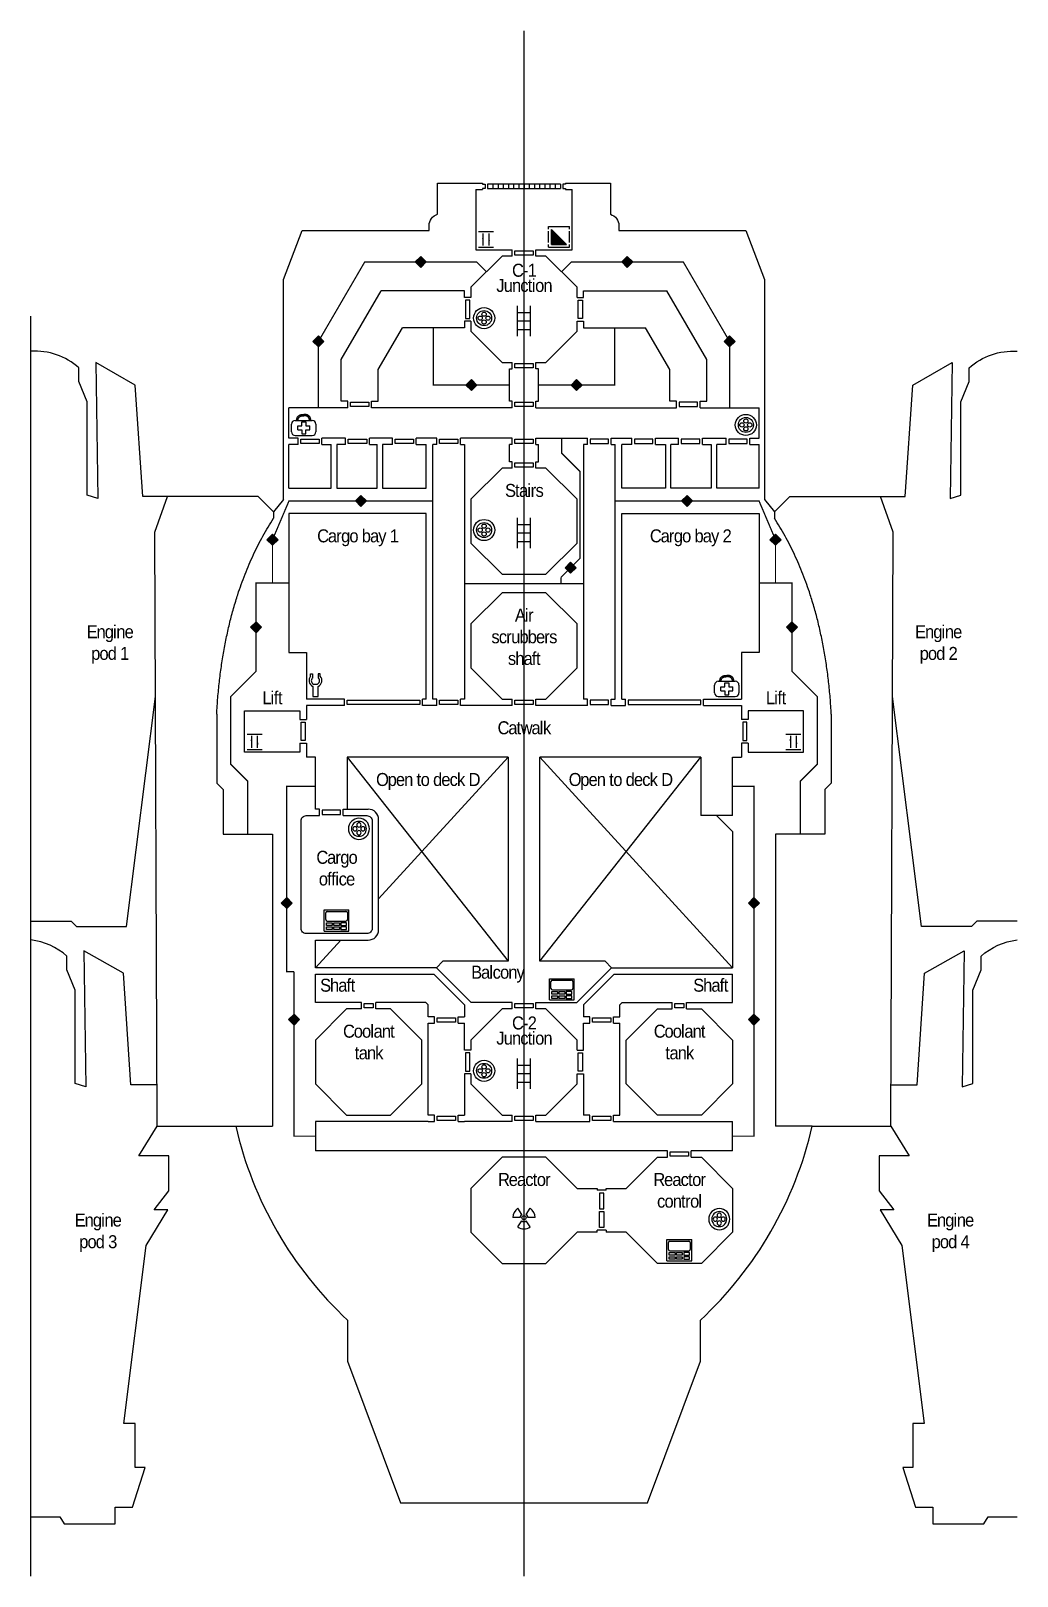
# Model space of a CAD drawing. Header units: millimetres. Extents: x 26183 to 238377, y 29460 to 340250.
# Drawn here: x 26183 to 102068, y 29619 to 148536 of the extents above; entities that cross this region are included whole.
import ezdxf

# ---------------------------------------------------------------- set-up
doc = ezdxf.new("R2010")
doc.units = ezdxf.units.MM
doc.header["$MEASUREMENT"] = 0
doc.linetypes.add('DASHEDX2', pattern=[1.5, 1, -0.5])
doc.layers.add('axes', color=140, linetype='Continuous', plot=False)
for name, color, linetype in [('Deck', 3, 'Continuous'), ('ducts', 91, 'DASHEDX2'), ('hatch', 254, 'Continuous'), ('icons', 4, 'Continuous'), ('squares', 3, 'Continuous'), ('Text', 255, 'Continuous')]:
    doc.layers.add(name, color=color, linetype=linetype)
doc.styles.get("Standard").update_dxf_attribs({"font": 'arial.ttf'})
doc.dimstyles.get("Standard").update_dxf_attribs({"dimtxt": 0.18, "dimasz": 0.18, "dimexe": 0.18, "dimexo": 0.0625, "dimgap": 0.09, "dimtad": 0, "dimtih": 1, "dimtoh": 1, "dimdec": 4, "dimzin": 0, "dimdsep": 46, "dimtxsty": 'Standard', "dimcen": 0.09, "dimadec": 0, "dimazin": 0, "dimtfac": 1, "dimtdec": 4, "dimtofl": 0, "dimtmove": 0, "dimatfit": 3, "dimfxl": 1, "dimtolj": 1, "dimtzin": 0, "dimarcsym": 0})

# ---------------------------------------------------------------- blocks, each defined once
blk = doc.blocks.new('ladder')
at = {"layer": 'icons'}
for p, q in [((-493, -510), (-493, 1825)), ((-493, 1314), (493, 1314)), ((493, -510), (493, 1825)), ((-493, 657), (493, 657)), ((-493, 0), (493, 0))]:
    blk.add_line(p, q, dxfattribs=at)
blk = doc.blocks.new('telecom')
at = {"layer": 'icons'}
for centre, radius in [((0, 0), 813), ((0, 0), 576), ((-302, 0), 163), ((0, 302), 163), ((302, 0), 163), ((0, -302), 163)]:
    blk.add_circle(centre, radius, dxfattribs=at)
blk = doc.blocks.new('access')
at = {"layer": 'icons'}
for p, q in [((-952, 1627), (952, 1627)), ((-952, 0), (-952, 1627)), ((-838, 880), (-838, 1399)), ((-724, 1512), (724, 1512)), ((838, 1399), (838, 880)), ((952, 0), (952, 1627)), ((-952, 0), (952, 0)), ((-724, 766), (724, 766))]:
    blk.add_line(p, q, dxfattribs=at)
for points in [[(-774, 631), (-334, 631), (-334, 430), (-774, 430)], [(-774, 316), (-334, 316), (-334, 114), (-774, 114)], [(-220, 631), (220, 631), (220, 430), (-220, 430)], [(-220, 316), (220, 316), (220, 114), (-220, 114)], [(774, 631), (334, 631), (334, 430), (774, 430)], [(774, 316), (334, 316), (334, 114), (774, 114)]]:
    blk.add_lwpolyline(points, close=True, dxfattribs=at)
for centre, start, end in [((-724, 1399), 90, 180), ((724, 1399), 0, 90), ((-724, 880), 180, 270), ((724, 880), 270, 0)]:
    blk.add_arc(centre, 114, start, end, dxfattribs=at)
blk = doc.blocks.new('airlock')
at = {"layer": 'icons'}
h = blk.add_hatch(color=256, dxfattribs=at)
h.dxf.hatch_style = 1
h.paths.add_polyline_path([(-577, 202), (577, 202), (-577, 1357)])
for p, q in [((-813, 1380), (-813, 1591)), ((-813, 1591), (813, 1591)), ((-813, 357), (-813, 1234)), ((-577, 202), (-577, 1357)), ((577, 202), (-577, 1357)), ((813, 1380), (813, 1591)), ((813, 357), (813, 1234)), ((-813, 0), (-813, 211)), ((-813, 0), (813, 0)), ((-577, 202), (577, 202)), ((813, 0), (813, 211))]:
    blk.add_line(p, q, dxfattribs=at)
blk = doc.blocks.new('duct point')
at = {"layer": 'squares'}
h = blk.add_hatch(color=256, dxfattribs=at)
h.dxf.hatch_style = 1
h.paths.add_polyline_path([(-424, 424), (0, 0), (424, 424), (0, 849)])
for p, q in [((-424, 424), (0, 849)), ((0, 0), (-424, 424)), ((0, 849), (424, 424)), ((424, 424), (0, 0))]:
    blk.add_line(p, q, dxfattribs=at)
blk = doc.blocks.new('medical')
at = {"layer": 'icons'}
for p, q in [((-936, 283), (-936, 879)), ((-654, 1162), (654, 1162)), ((-654, 0), (654, 0)), ((-461, 429), (-461, 733)), ((-461, 733), (-152, 733)), ((-461, 429), (-152, 429)), ((-152, 733), (-152, 1042)), ((-152, 1042), (152, 1042)), ((-152, 429), (-152, 120)), ((-152, 120), (152, 120)), ((152, 1042), (152, 733)), ((152, 733), (461, 733)), ((152, 120), (152, 429)), ((152, 429), (461, 429)), ((461, 429), (461, 733)), ((936, 879), (936, 283))]:
    blk.add_line(p, q, dxfattribs=at)
for centre, start, end in [((-654, 879), 90, 180), ((-654, 283), 180, 270), ((654, 879), 0, 90), ((654, 283), 270, 0)]:
    blk.add_arc(centre, 283, start, end, dxfattribs=at)
for points in [[(-540, 1162), (-540, 1621), (0, 1621)], [(-440, 1162), (-426, 1530), (0, 1521)], [(540, 1162), (540, 1621), (0, 1621)], [(440, 1162), (426, 1530), (0, 1521)]]:
    blk.add_open_spline(points, degree=2, dxfattribs=at)
blk = doc.blocks.new('repair')
at = {"layer": 'icons'}
for points in [[(-370, 1546), (-370, 1747), (-221, 1747), (-221, 1409), (-254, 1409)], [(370, 1546), (370, 1747), (221, 1747), (221, 1409), (254, 1409)], [(-214, 768), (-214, 0), (214, 0), (214, 768)], [(131, 924), (-131, 924)]]:
    blk.add_lwpolyline(points, dxfattribs=at)
for radius, start, end in [(496, 138.2643, 244.4825), (319, 142.65951, 245.85282), (319, 294.14718, 37.34049), (496, 295.5175, 41.7357)]:
    blk.add_arc((0, 1216), radius, start, end, dxfattribs=at)
blk = doc.blocks.new('radiation')
at = {"layer": 'icons'}
for p, q in [((-305, 0), (-860, 0)), ((-167, 255), (-472, 719)), ((167, 255), (472, 719)), ((860, 0), (305, 0)), ((-472, -719), (-167, -255)), ((472, -719), (167, -255))]:
    blk.add_line(p, q, dxfattribs=at)
blk.add_circle((0, 0), 158, dxfattribs=at)
for radius, start, end in [(860, 123.29519, 180), (305, 123.29519, 180), (305, 0, 56.70481), (860, 0, 56.70481), (860, 236.70481, 303.29519), (305, 236.70481, 303.29519)]:
    blk.add_arc((0, 0), radius, start, end, dxfattribs=at)
blk = doc.blocks.new('lift')
at = {"layer": 'icons'}
for p, q in [((-576, 1193), (576, 1193)), ((-576, 0), (576, 0))]:
    blk.add_line(p, q, dxfattribs=at)
for points in [[(-237, 1061), (-237, 132)], [(237, 132), (237, 1061)]]:
    blk.add_leader(points, dimstyle='Standard', override={"dimasz": 400}, dxfattribs=at)

msp = doc.modelspace()

# ---------------------------------------------------------------- linework, layer by layer
at = {"layer": 'axes'}
for p, q in [((64126, 29619), (64126, 148536)), ((26183, 29619), (26183, 126582))]:
    msp.add_line(p, q, dxfattribs=at)
at = {"layer": 'Deck'}
for p, q in [((60927, 136823), (60927, 136738)), ((60927, 136823), (60927, 136738)), ((67324, 136823), (67324, 136738)), ((60426, 136321), (60927, 136321)), ((60426, 136321), (60426, 131695)), ((60927, 136738), (61134, 136738)), ((60927, 136406), (60927, 136321)), ((61134, 136406), (60927, 136406)), ((60927, 136406), (60927, 136321)), ((61134, 136738), (61134, 136406)), ((61327, 136738), (61327, 136406)), ((66925, 136738), (61327, 136738)), ((61327, 136406), (66925, 136406)), ((61727, 136738), (61727, 136406)), ((62127, 136738), (62127, 136406)), ((62527, 136738), (62527, 136406)), ((62926, 136738), (62926, 136406)), ((63326, 136738), (63326, 136406)), ((63726, 136738), (63726, 136406)), ((64126, 136738), (64126, 136406)), ((64526, 136738), (64526, 136406)), ((64926, 136738), (64926, 136406)), ((65325, 136738), (65325, 136406)), ((65725, 136738), (65725, 136406)), ((66125, 136738), (66125, 136406)), ((66525, 136738), (66525, 136406)), ((66925, 136738), (66925, 136406)), ((67324, 136738), (67118, 136738)), ((67118, 136738), (67118, 136406)), ((67118, 136406), (67324, 136406)), ((67324, 136406), (67324, 136321)), ((67324, 136321), (67826, 136321)), ((67826, 131695), (67826, 136321)), ((60426, 131695), (63210, 131695)), ((63210, 131194), (63210, 131695)), ((65042, 131194), (65042, 131695)), ((65042, 131695), (67826, 131695)), ((50070, 123252), (53142, 128526)), ((59541, 128526), (53142, 128526)), ((59541, 128026), (59541, 128526)), ((68711, 128526), (75110, 128526)), ((68711, 128026), (68711, 128526)), ((78182, 123252), (75110, 128526)), ((60043, 128026), (59541, 128026)), ((68209, 128026), (68711, 128026)), ((60043, 126194), (59541, 126194)), ((59541, 126194), (59541, 125694)), ((68209, 126194), (68711, 126194)), ((68711, 126194), (68711, 125694)), ((52902, 122487), (54770, 125694)), ((59541, 125694), (54770, 125694)), ((68711, 125694), (73482, 125694)), ((75350, 122487), (73482, 125694)), ((50070, 120038), (50070, 123252)), ((52902, 120038), (52902, 122487)), ((62999, 122525), (63210, 122525)), ((62999, 120038), (62999, 122525)), ((63210, 122525), (63210, 123027)), ((65042, 122525), (65042, 123027)), ((65253, 122525), (65042, 122525)), ((65253, 120038), (65253, 122525)), ((75350, 120038), (75350, 122487)), ((78182, 120038), (78182, 123252)), ((50570, 119536), (46042, 119536)), ((46042, 117200), (46042, 119536)), ((50570, 120038), (50070, 120038)), ((50570, 119536), (50570, 120038)), ((52402, 119536), (52402, 120038)), ((52402, 120038), (52902, 120038)), ((63210, 119536), (52402, 119536)), ((63210, 120038), (62999, 120038)), ((63210, 119536), (63210, 120038)), ((65042, 119536), (65042, 120038)), ((65042, 120038), (65253, 120038)), ((65042, 119536), (75850, 119536)), ((75850, 120038), (75350, 120038)), ((75850, 119536), (75850, 120038)), ((77682, 119536), (77682, 120038)), ((77682, 120038), (78182, 120038)), ((77682, 119536), (82210, 119536)), ((82210, 117200), (82210, 119536)), ((46748, 117200), (46042, 117200)), ((46042, 113341), (46042, 116698)), ((46748, 116698), (46042, 116698)), ((46748, 116698), (46748, 117200)), ((50398, 117200), (48580, 117200)), ((48580, 116698), (48580, 117200)), ((50398, 117200), (48580, 117200)), ((48580, 116698), (49298, 116698)), ((49298, 113341), (49298, 116698)), ((49714, 116698), (49714, 113341)), ((50398, 116698), (49714, 116698)), ((50398, 116698), (50398, 117200)), ((54000, 117200), (52230, 117200)), ((52230, 116698), (52230, 117200)), ((54000, 117200), (52230, 117200)), ((52230, 116698), (52831, 116698)), ((52831, 113341), (52831, 116698)), ((53247, 116698), (53247, 113341)), ((54000, 116698), (53247, 116698)), ((54000, 116698), (54000, 117200)), ((55832, 116698), (55832, 117200)), ((57409, 117200), (55832, 117200)), ((55832, 116698), (56607, 116698)), ((56607, 113341), (56607, 116698)), ((57109, 97118), (57109, 116698)), ((57409, 116698), (57109, 116698)), ((57409, 116698), (57409, 117200)), ((63210, 117200), (59241, 117200)), ((59241, 116698), (59241, 117200)), ((59241, 116698), (59541, 116698)), ((59541, 116698), (59541, 97118)), ((62999, 115384), (62999, 116698)), ((63210, 116698), (62999, 116698)), ((63210, 116698), (63210, 117200)), ((65042, 116698), (65042, 117200)), ((65042, 117200), (69011, 117200)), ((65042, 116698), (65253, 116698)), ((65253, 115384), (65253, 116698)), ((68711, 116698), (68711, 97118)), ((69011, 116698), (68711, 116698)), ((69011, 116698), (69011, 117200)), ((70843, 117200), (72420, 117200)), ((70843, 116698), (70843, 117200)), ((70843, 117200), (72420, 117200)), ((70843, 116698), (71143, 116698)), ((71143, 97118), (71143, 116698)), ((71645, 113341), (71645, 116698)), ((72420, 116698), (71645, 116698)), ((72420, 116698), (72420, 117200)), ((74252, 117200), (76022, 117200)), ((74252, 117200), (76022, 117200)), ((74252, 116698), (74252, 117200)), ((74252, 117200), (76022, 117200)), ((74252, 116698), (75005, 116698)), ((75005, 116698), (75005, 113341)), ((75421, 113341), (75421, 116698)), ((76022, 116698), (75421, 116698)), ((76022, 116698), (76022, 117200)), ((77853, 117200), (79672, 117200)), ((77853, 117200), (79672, 117200)), ((77853, 116698), (77853, 117200)), ((77853, 117200), (79672, 117200)), ((77853, 116698), (78538, 116698)), ((78538, 116698), (78538, 113341)), ((78954, 113341), (78954, 116698)), ((79672, 116698), (78954, 116698)), ((79672, 116698), (79672, 117200)), ((81504, 117200), (82210, 117200)), ((81504, 116698), (81504, 117200)), ((81504, 117200), (82210, 117200)), ((81504, 116698), (82210, 116698)), ((82210, 113341), (82210, 116698)), ((63210, 115384), (62999, 115384)), ((63210, 114882), (63210, 115384)), ((65042, 114882), (65042, 115384)), ((65042, 115384), (65253, 115384)), ((46042, 113341), (49298, 113341)), ((49714, 113341), (52831, 113341)), ((53247, 113341), (56607, 113341)), ((75005, 113341), (71645, 113341)), ((78538, 113341), (75421, 113341)), ((82210, 113341), (78954, 113341)), ((46042, 111387), (46042, 100700)), ((56607, 111387), (46042, 111387)), ((56607, 97118), (56607, 111387)), ((71645, 97118), (71645, 111387)), ((71645, 111387), (82210, 111387)), ((82210, 111387), (82210, 100700)), ((46042, 100700), (47384, 100700)), ((47384, 100700), (47384, 97118)), ((82210, 100700), (80868, 100700)), ((80868, 100700), (80868, 97118)), ((50310, 97118), (47384, 97118)), ((47384, 96617), (47384, 95543)), ((50310, 96617), (47384, 96617)), ((50310, 96617), (50310, 97118)), ((56607, 97118), (56306, 97118)), ((56306, 96617), (56306, 97118)), ((57409, 96617), (56306, 96617)), ((57409, 97118), (57109, 97118)), ((57409, 96617), (57409, 97118)), ((59241, 96617), (59241, 97118)), ((59541, 97118), (59241, 97118)), ((63210, 96617), (59241, 96617)), ((63210, 96617), (63210, 97118)), ((65042, 96617), (65042, 97118)), ((69011, 96617), (65042, 96617)), ((69011, 97118), (68711, 97118)), ((69011, 96617), (69011, 97118)), ((70843, 96617), (70843, 97118)), ((70843, 97118), (71143, 97118)), ((70843, 96617), (71945, 96617)), ((71645, 97118), (71945, 97118)), ((71945, 96617), (71945, 97118)), ((77942, 97118), (80868, 97118)), ((77942, 96617), (77942, 97118)), ((77942, 96617), (80868, 96617)), ((80868, 96617), (80868, 95543)), ((42617, 93032), (42617, 96221)), ((42617, 96221), (46882, 96221)), ((46882, 96221), (46882, 95543)), ((46882, 95543), (47384, 95543)), ((81370, 95543), (80868, 95543)), ((85635, 96221), (81370, 96221)), ((81370, 96221), (81370, 95543)), ((85635, 93032), (85635, 96221)), ((46882, 93032), (42617, 93032)), ((46882, 93711), (46882, 93032)), ((46882, 93711), (47384, 93711)), ((47384, 93711), (47384, 92637)), ((80868, 93711), (80868, 92637)), ((81370, 93711), (80868, 93711)), ((81370, 93711), (81370, 93032)), ((81370, 93032), (85635, 93032)), ((48088, 92637), (47384, 92637)), ((48088, 88644), (48088, 92637)), ((50521, 92637), (50521, 88644)), ((62910, 92637), (50521, 92637)), ((50521, 92637), (62910, 76943)), ((52939, 81744), (62910, 92637)), ((62910, 92637), (62910, 76943)), ((77731, 92637), (65342, 92637)), ((65342, 76943), (65342, 92637)), ((65342, 92637), (80164, 76443)), ((65342, 76943), (77731, 92637)), ((77731, 92637), (77731, 88142)), ((80164, 88142), (80164, 92637)), ((80164, 92637), (80868, 92637)), ((48388, 88644), (48088, 88644)), ((48088, 88142), (48388, 88142)), ((48388, 88142), (48388, 88644)), ((50220, 88142), (50220, 88644)), ((50220, 88644), (52139, 88644)), ((50220, 88142), (50521, 88142)), ((80164, 88142), (77731, 88142)), ((78948, 88142), (80164, 86926)), ((52939, 79362), (52939, 87844)), ((80164, 86926), (80164, 76443)), ((48088, 76443), (48088, 78562)), ((48088, 76443), (50027, 78562)), ((48088, 78562), (52139, 78562)), ((57384, 76443), (48088, 76443)), ((57384, 76443), (57884, 76943)), ((60059, 73768), (57384, 76443)), ((62910, 76943), (57884, 76943)), ((70368, 76943), (65342, 76943)), ((68193, 73768), (70868, 76443)), ((70868, 76443), (70368, 76943)), ((70868, 76443), (80164, 76443)), ((48088, 75942), (57176, 75942)), ((48088, 73768), (48088, 75942)), ((59541, 73576), (57176, 75942)), ((68193, 73768), (70366, 75942)), ((68711, 73576), (71076, 75942)), ((71076, 75942), (80164, 75942)), ((80164, 73768), (80164, 75942)), ((51610, 73768), (48088, 73768)), ((51610, 73267), (51610, 73768)), ((56564, 73768), (52732, 73768)), ((52732, 73267), (52732, 73768)), ((56756, 73576), (56564, 73768)), ((63210, 73768), (60059, 73768)), ((63210, 73267), (63210, 73768)), ((65042, 73267), (65042, 73768)), ((65042, 73768), (68193, 73768)), ((71496, 73576), (71687, 73768)), ((71687, 73768), (75520, 73768)), ((75520, 73267), (75520, 73768)), ((76642, 73267), (76642, 73768)), ((76642, 73768), (80164, 73768)), ((56756, 72665), (56756, 73576)), ((57233, 72665), (56756, 72665)), ((57233, 72163), (57233, 72665)), ((59065, 72163), (59065, 72665)), ((59065, 72665), (59541, 72665)), ((59541, 73576), (59541, 72665)), ((68711, 73576), (68711, 72665)), ((69187, 72665), (68711, 72665)), ((69187, 72163), (69187, 72665)), ((71019, 72163), (71019, 72665)), ((71019, 72665), (71496, 72665)), ((71496, 72665), (71496, 73576)), ((56756, 65100), (56756, 72163)), ((56756, 72163), (57233, 72163)), ((59065, 72163), (59541, 72163)), ((59541, 70099), (59541, 72163)), ((68711, 70099), (68711, 72163)), ((68711, 72163), (69187, 72163)), ((71019, 72163), (71496, 72163)), ((71496, 65100), (71496, 72163)), ((60043, 70099), (59541, 70099)), ((68209, 70099), (68711, 70099)), ((60043, 68267), (59541, 68267)), ((59541, 68267), (59541, 65100)), ((68209, 68267), (68711, 68267)), ((68711, 68267), (68711, 65100)), ((56756, 64598), (48088, 64598)), ((48088, 64598), (48088, 62354)), ((57233, 65100), (56756, 65100)), ((56756, 64598), (57233, 64598)), ((57233, 64598), (57233, 65100)), ((59065, 64598), (59065, 65100)), ((59065, 65100), (59541, 65100)), ((59065, 64598), (59541, 64598)), ((63210, 64598), (59541, 64598)), ((63210, 64598), (63210, 65100)), ((65042, 64598), (65042, 65100)), ((65042, 64598), (68711, 64598)), ((69187, 65100), (68711, 65100)), ((68711, 64598), (69187, 64598)), ((69187, 64598), (69187, 65100)), ((71019, 64598), (71019, 65100)), ((71019, 65100), (71496, 65100)), ((71019, 64598), (71496, 64598)), ((71496, 64598), (80164, 64598)), ((80164, 62354), (80164, 64598)), ((75165, 62354), (48088, 62354)), ((75165, 61852), (75165, 62354)), ((80164, 62354), (76996, 62354)), ((76996, 61852), (76996, 62354)), ((68209, 59460), (69749, 59460)), ((69749, 59460), (69749, 59308)), ((70458, 59308), (70458, 59460)), ((70458, 59460), (71997, 59460)), ((70458, 59308), (69749, 59308)), ((69749, 56078), (68209, 56078)), ((70458, 56230), (69749, 56230)), ((69749, 56078), (69749, 56230)), ((70458, 56230), (70458, 56078)), ((71997, 56078), (70458, 56078))]:
    msp.add_line(p, q, dxfattribs=at)
for points in [[(45612, 112472), (45612, 129408), (47046, 133180), (56823, 133180), (56823, 133556, -0.3312554), (57466, 134421), (57466, 136823), (60927, 136823)], [(67324, 136823), (70785, 136823), (70785, 134421, -0.3312554), (71429, 133556), (71429, 133180), (81206, 133180), (82640, 129408), (82640, 112472)], [(45612, 112472), (44851, 111533), (43675, 112710), (34785, 112710), (34216, 121283), (31168, 123017), (31333, 112550), (30504, 112801), (30504, 119986), (29874, 121554), (29874, 122600, 0.2016048), (26183, 123883)], [(82640, 112472), (83401, 111533), (84577, 112710), (93467, 112710), (94036, 121283), (97084, 123017), (96919, 112550), (97748, 112801), (97748, 119986), (98378, 121554), (98378, 122600, -0.2016048), (102068, 123883)], [(50220, 88142), (52038, 88142, -0.4142136), (52438, 87742), (52438, 87742), (52438, 87063), (52438, 79464, -0.4142136), (52038, 79064), (47371, 79064, -0.4142136), (46971, 79464), (46971, 87742, -0.4142136), (47371, 88142), (48388, 88142)], [(35881, 67434), (33865, 67434), (33297, 76008), (30249, 77742), (30414, 67275), (29585, 67526), (29585, 74711), (28955, 76279), (28955, 77325, 0.1545001), (26183, 78582)], [(92371, 67434), (94386, 67434), (94955, 76008), (98003, 77742), (97838, 67275), (98667, 67526), (98667, 74711), (99297, 76279), (99297, 77325, -0.1545001), (102068, 78582)], [(26183, 34178), (28407, 34178), (28749, 33645), (32659, 33645), (32659, 34931), (34001, 34931), (34963, 37968), (34209, 37968), (34209, 41368), (33341, 41368), (35054, 55054), (36732, 57794), (35674, 57794), (36791, 59270), (36791, 61963), (34496, 61963), (35893, 64238), (41941, 64238, 0.1492089), (50557, 49307), (50557, 46164), (54622, 35265), (64126, 35265), (73630, 35265), (77695, 46164), (77695, 49307, 0.1492089), (86311, 64238), (92359, 64238), (93756, 61963), (91460, 61963), (91460, 59270), (92578, 57794), (91520, 57794), (93198, 55054), (94910, 41368), (94043, 41368), (94043, 37968), (93289, 37968), (94251, 34931), (95593, 34931), (95593, 33645), (99502, 33645), (99845, 34178), (102068, 34178)]]:
    msp.add_lwpolyline(points, format="xyb", dxfattribs=at)
for points in [[(63210, 131194), (62435, 131194), (60043, 128802), (60043, 128026)], [(68209, 128026), (68209, 128802), (65817, 131194), (65042, 131194)], [(60043, 126194), (60043, 125419), (62435, 123027), (63210, 123027)], [(65042, 123027), (65817, 123027), (68209, 125419), (68209, 126194)], [(63210, 114882), (62435, 114882), (60043, 112491), (60043, 109108), (62435, 106716), (65817, 106716), (68209, 109108), (68209, 112491), (65817, 114882), (65042, 114882)], [(35893, 64238), (35712, 109966), (36705, 112710)], [(92359, 64238), (92540, 109966), (91547, 112710)], [(44851, 111533), (44851, 111024)], [(83401, 111533), (83401, 111024)], [(65042, 97118), (65817, 97118), (68209, 99510), (68209, 102893), (65817, 105285), (62435, 105285), (60043, 102893), (60043, 99510), (62435, 97118), (63210, 97118)], [(26183, 80032), (29278, 80032), (29691, 79620), (33547, 79620), (35762, 97304)], [(102068, 80032), (98973, 80032), (98561, 79620), (94705, 79620), (92490, 97304)], [(40478, 95953), (40478, 90641), (40969, 90151), (40969, 86713), (44775, 86713), (44775, 64238)], [(87773, 95953), (87773, 90641), (87283, 90151), (87283, 86713), (83476, 86713), (83476, 64238)], [(51610, 73267), (50480, 73267), (48088, 70875), (48088, 67492), (50480, 65100), (53863, 65100), (56255, 67492), (56255, 70875), (53863, 73267), (52732, 73267)], [(63210, 73267), (62435, 73267), (60043, 70875), (60043, 70099)], [(68209, 70099), (68209, 70875), (65817, 73267), (65042, 73267)], [(76642, 73267), (77772, 73267), (80164, 70875), (80164, 67492), (77772, 65100), (74389, 65100), (71997, 67492), (71997, 70875), (74389, 73267), (75520, 73267)], [(60043, 68267), (60043, 67492), (62435, 65100), (63210, 65100)], [(65042, 65100), (65817, 65100), (68209, 67492), (68209, 68267)], [(41941, 64238), (44775, 64238)], [(86311, 64238), (83476, 64238)], [(68209, 59460), (65817, 61852), (62435, 61852), (60043, 59460), (60043, 56078), (62435, 53686), (65817, 53686), (68209, 56078)], [(76996, 61852), (77772, 61852), (80164, 59460), (80164, 56078), (77772, 53686), (74389, 53686), (71997, 56078)], [(71997, 59460), (74389, 61852), (75165, 61852)]]:
    msp.add_lwpolyline(points, dxfattribs=at)
for points in [[(64836, 131279), (63416, 131279), (63416, 131610), (64836, 131610)], [(59957, 126401), (59957, 127820), (59626, 127820), (59626, 126401)], [(68294, 126401), (68294, 127820), (68626, 127820), (68626, 126401)], [(64836, 122611), (63416, 122611), (63416, 122942), (64836, 122942)], [(52196, 119621), (50776, 119621), (50776, 119953), (52196, 119953)], [(64836, 119621), (63416, 119621), (63416, 119953), (64836, 119953)], [(76056, 119621), (77476, 119621), (77476, 119953), (76056, 119953)], [(48374, 116783), (46954, 116783), (46954, 117115), (48374, 117115)], [(52024, 116783), (50605, 116783), (50605, 117115), (52024, 117115)], [(55626, 116783), (54206, 116783), (54206, 117115), (55626, 117115)], [(59035, 116783), (57615, 116783), (57615, 117115), (59035, 117115)], [(64836, 116783), (63416, 116783), (63416, 117115), (64836, 117115)], [(69217, 116783), (70637, 116783), (70637, 117115), (69217, 117115)], [(72626, 116783), (74046, 116783), (74046, 117115), (72626, 117115)], [(76228, 116783), (77647, 116783), (77647, 117115), (76228, 117115)], [(79878, 116783), (81297, 116783), (81297, 117115), (79878, 117115)], [(64836, 114968), (63416, 114968), (63416, 115299), (64836, 115299)], [(56100, 96702), (50516, 96702), (50516, 97033), (56100, 97033)], [(59035, 96702), (57615, 96702), (57615, 97033), (59035, 97033)], [(64836, 96702), (63416, 96702), (63416, 97033), (64836, 97033)], [(69217, 96702), (70637, 96702), (70637, 97033), (69217, 97033)], [(72152, 96702), (77736, 96702), (77736, 97033), (72152, 97033)], [(46967, 93917), (46967, 95336), (47298, 95336), (47298, 93917)], [(81285, 93917), (81285, 95336), (80953, 95336), (80953, 93917)], [(48595, 88227), (50014, 88227), (50014, 88559), (48595, 88559)], [(52526, 73352), (51816, 73352), (51816, 73683), (52526, 73683)], [(58858, 72248), (57439, 72248), (57439, 72580), (58858, 72580)], [(64836, 73352), (63416, 73352), (63416, 73683), (64836, 73683)], [(70813, 72248), (69393, 72248), (69393, 72580), (70813, 72580)], [(76435, 73352), (75726, 73352), (75726, 73683), (76435, 73683)], [(59957, 68473), (59957, 69893), (59626, 69893), (59626, 68473)], [(68294, 68473), (68294, 69893), (68626, 69893), (68626, 68473)], [(58858, 64684), (57439, 64684), (57439, 65015), (58858, 65015)], [(64836, 64684), (63416, 64684), (63416, 65015), (64836, 65015)], [(70813, 64684), (69393, 64684), (69393, 65015), (70813, 65015)], [(76790, 61937), (75371, 61937), (75371, 62269), (76790, 62269)], [(69938, 59101), (69938, 57872), (70269, 57872), (70269, 59101)], [(69938, 56436), (69938, 57666), (70269, 57666), (70269, 56436)]]:
    msp.add_lwpolyline(points, close=True, dxfattribs=at)
for centre, start, end in [((52139, 87844), 0, 90), ((52139, 79362), 270, 0)]:
    msp.add_arc(centre, 800, start, end, dxfattribs=at)
for points in [[(40478, 95953), (40984, 105016), (44851, 111024)], [(87773, 95953), (87268, 105016), (83401, 111024)]]:
    msp.add_open_spline(points, degree=2, dxfattribs=at)
at = {"layer": 'ducts', "const_width": 100}
for points in [[(61239, 129998), (60475, 130761), (51874, 130761), (48306, 124634), (48306, 119536)], [(67013, 129998), (67777, 130761), (76378, 130761), (79946, 124634), (79946, 119536)], [(62999, 121282), (57155, 121282), (57155, 125694)], [(65253, 121282), (71096, 121282), (71096, 125694)], [(67027, 117200), (67027, 116031), (68437, 114620), (68437, 107949), (66976, 106488)], [(57109, 112364), (46042, 112364), (44774, 109378), (44774, 106044)], [(71143, 112364), (82210, 112364), (83478, 109378), (83478, 106044)], [(42872, 86713), (42872, 90785), (41548, 92110), (41548, 97291), (43507, 99249), (43507, 106044), (46042, 106044)], [(59541, 106000), (68711, 106000)], [(66976, 106488), (66976, 106000)], [(85380, 86713), (85380, 90785), (86704, 92110), (86704, 97291), (84745, 99249), (84745, 106044), (82210, 106044)], [(46432, 76137), (45873, 76137), (45873, 90389), (48088, 90389)], [(80164, 63476), (81820, 63476), (81820, 90389), (80164, 90389)], [(48088, 63476), (46432, 63476), (46432, 76137)]]:
    msp.add_lwpolyline(points, dxfattribs=at)

# ---------------------------------------------------------------- block references
at = {"layer": 'Deck'}
for p in [(56175, 130337), (48306, 124210), (60077, 120857), (51575, 111940), (44774, 108954), (67706, 106794), (43507, 102222)]:
    msp.add_blockref('duct point', p, dxfattribs=at)
at = {"layer": 'Deck', "xscale": -1}
for p in [(72077, 130337), (79946, 124210), (68175, 120857), (76677, 111940), (83478, 108954), (84745, 102222), (45873, 80994), (81820, 80994), (46432, 72023), (81820, 72023)]:
    msp.add_blockref('duct point', p, dxfattribs=at)
at = {"layer": 'hatch'}
for name, p in [('airlock', (66813, 131895)), ('lift', (61202, 131895)), ('telecom', (61056, 126432)), ('ladder', (64126, 125558)), ('medical', (47178, 117400)), ('telecom', (81197, 118213)), ('telecom', (61056, 110121)), ('ladder', (64126, 109247)), ('medical', (79732, 97318)), ('lift', (43393, 93232)), ('lift', (84859, 93232)), ('access', (49704, 79264)), ('access', (67041, 73968)), ('telecom', (61056, 68505)), ('ladder', (64126, 67631)), ('access', (76081, 53886))]:
    msp.add_blockref(name, p, dxfattribs=at)
at = {"layer": 'hatch', "xscale": -1, "rotation": 180}
msp.add_blockref('telecom', (51424, 87129), dxfattribs=at)
at = {"layer": 'hatch', "xscale": -1}
msp.add_blockref('telecom', (79150, 57091), dxfattribs=at)
at = {"layer": 'icons'}
for name, p in [('repair', (48079, 97318)), ('radiation', (64126, 57205))]:
    msp.add_blockref(name, p, dxfattribs=at)

# ---------------------------------------------------------------- texts
at = {"layer": 'Text', "char_height": 1000}
for s, insert, attachment_point in [('\\pxsm0.7;{\\fOCR-A|b0|i0|c0|p50;\\W0.95;\\T0.9;C-1\\PJunction}', (64126, 130615), 2), ('{\\fOCR-A|b0|i0|c0|p50;\\W0.95;\\T0.9;Stairs}', (64126, 113671), 2), ('{\\fOCR-A|b0|i0|c0|p50;\\W0.95;\\T0.9;Cargo bay 1}', (51324, 110176), 2), ('{\\fOCR-A|b0|i0|c0|p50;\\W0.95;\\T0.9;Cargo bay 2}', (76928, 110176), 2), ('{\\fOCR-A|b0|i0|c0|p50;\\W0.95;\\T0.9;Air\\Pscrubbers\\Pshaft}', (64126, 104074), 2), ('{\\fOCR-A|b0|i0|c0|p50;\\W0.95;\\T0.9;Engine\\Ppod 1}', (32250, 102797), 2), ('{\\fOCR-A|b0|i0|c0|p50;\\W0.95;\\T0.9;Engine\\Ppod 2}', (96002, 102797), 2), ('\\pxsm0.7;{\\fOCR-A|b0|i0|c0|p50;\\W0.95;\\T0.9;Lift}', (44750, 97720), 2), ('\\pxsm0.7;{\\fOCR-A|b0|i0|c0|p50;\\W0.95;\\T0.9;Lift}', (83502, 97720), 2), ('{\\fOCR-A|b0|i0|c0|p50;\\W0.95;\\T0.9;Catwalk}', (64126, 95406), 2), ('{\\fOCR-A|b0|i0|c0|p50;\\W0.95;\\T0.9;Open to deck D}', (56715, 91425), 2), ('{\\fOCR-A|b0|i0|c0|p50;\\W0.95;\\T0.9;Open to deck D}', (71537, 91425), 2), ('{\\fOCR-A|b0|i0|c0|p50;\\W0.95;\\T0.9;Cargo\\Poffice}', (49704, 85437), 2), ('{\\fOCR-A|b0|i0|c0|p50;\\W0.95;\\T0.9;Balcony}', (60059, 76596), 1), ('{\\fOCR-A|b0|i0|c0|p50;\\W0.95;\\T0.9;Shaft}', (48436, 75594), 1), ('{\\fOCR-A|b0|i0|c0|p50;\\W0.95;\\T0.9;Shaft}', (79816, 75594), 3), ('\\pxsm0.7;{\\fOCR-A|b0|i0|c0|p50;\\W0.95;\\T0.9;C-2\\PJunction}', (64126, 72688), 2), ('{\\fOCR-A|b0|i0|c0|p50;\\W0.95;\\T0.9;Coolant\\Ptank}', (52171, 72055), 2), ('{\\fOCR-A|b0|i0|c0|p50;\\W0.95;\\T0.9;Coolant\\Ptank}', (76081, 72055), 2), ('{\\fOCR-A|b0|i0|c0|p50;\\W0.95;\\T0.9;Reactor}', (64126, 60641), 2), ('{\\fOCR-A|b0|i0|c0|p50;\\W0.95;\\T0.9;Reactor\\Pcontrol}', (76081, 60641), 2), ('{\\fOCR-A|b0|i0|c0|p50;\\W0.95;\\T0.9;Engine\\Ppod 3}', (31331, 57522), 2), ('{\\fOCR-A|b0|i0|c0|p50;\\W0.95;\\T0.9;Engine\\Ppod 4}', (96921, 57522), 2)]:
    msp.add_mtext_dynamic_manual_height_columns(s, width=12102.49, gutter_width=1, heights=[0], dxfattribs=dict(at, insert=insert, attachment_point=attachment_point))

doc.saveas('drawing.dxf')
